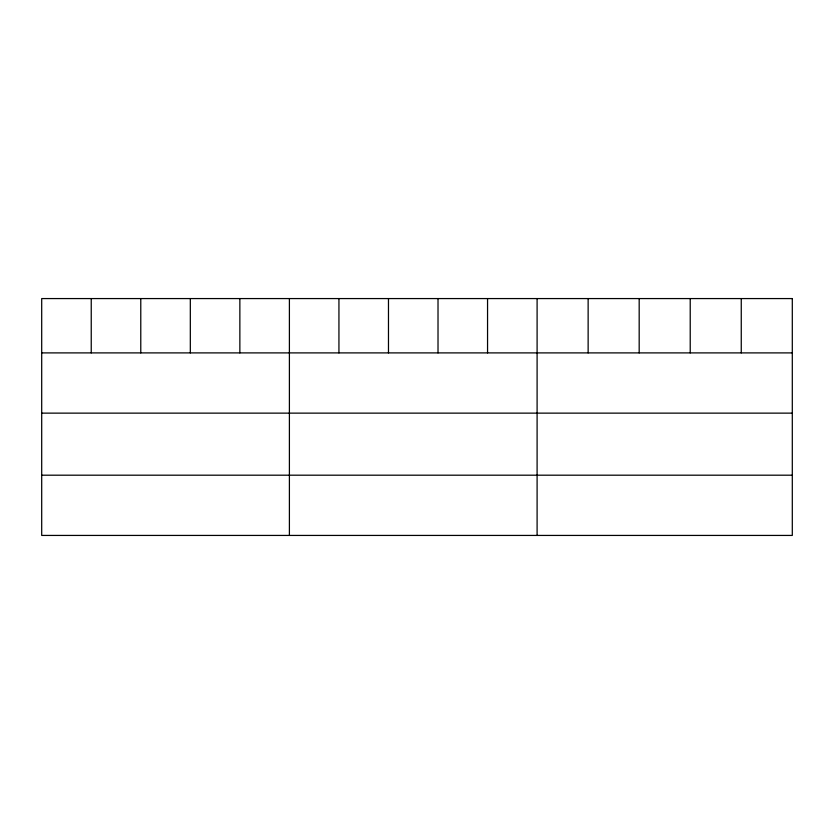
<?xml version="1.0" encoding="UTF-8"?>
<svg xmlns="http://www.w3.org/2000/svg" width="834" height="834" viewBox="0 0 834 834"><rect width="100%" height="100%" fill="white"/><g stroke="black" fill="none" stroke-linecap="round" stroke-linejoin="round"><path stroke-width="1.25" d="M41.7 352.897L792.3 352.897M41.7 413.132L792.3 413.132M41.7 475.192L792.3 475.192M741.259 298.572L741.259 352.897M690.218 298.572L690.218 352.897M639.178 298.572L639.178 352.897M588.137 298.572L588.137 352.897M537.096 298.572L537.096 535.428M487.556 298.572L487.556 352.897M438.017 298.572L438.017 352.897M388.477 298.572L388.477 352.897M338.938 298.572L338.938 352.897M289.398 298.572L289.398 535.428M239.858 298.572L239.858 352.897M190.319 298.572L190.319 352.897M140.779 298.572L140.779 352.897M91.24 298.572L91.24 352.897M792.3 298.572L41.7 298.572L41.7 535.428L792.3 535.428L792.3 298.572"/></g></svg>
